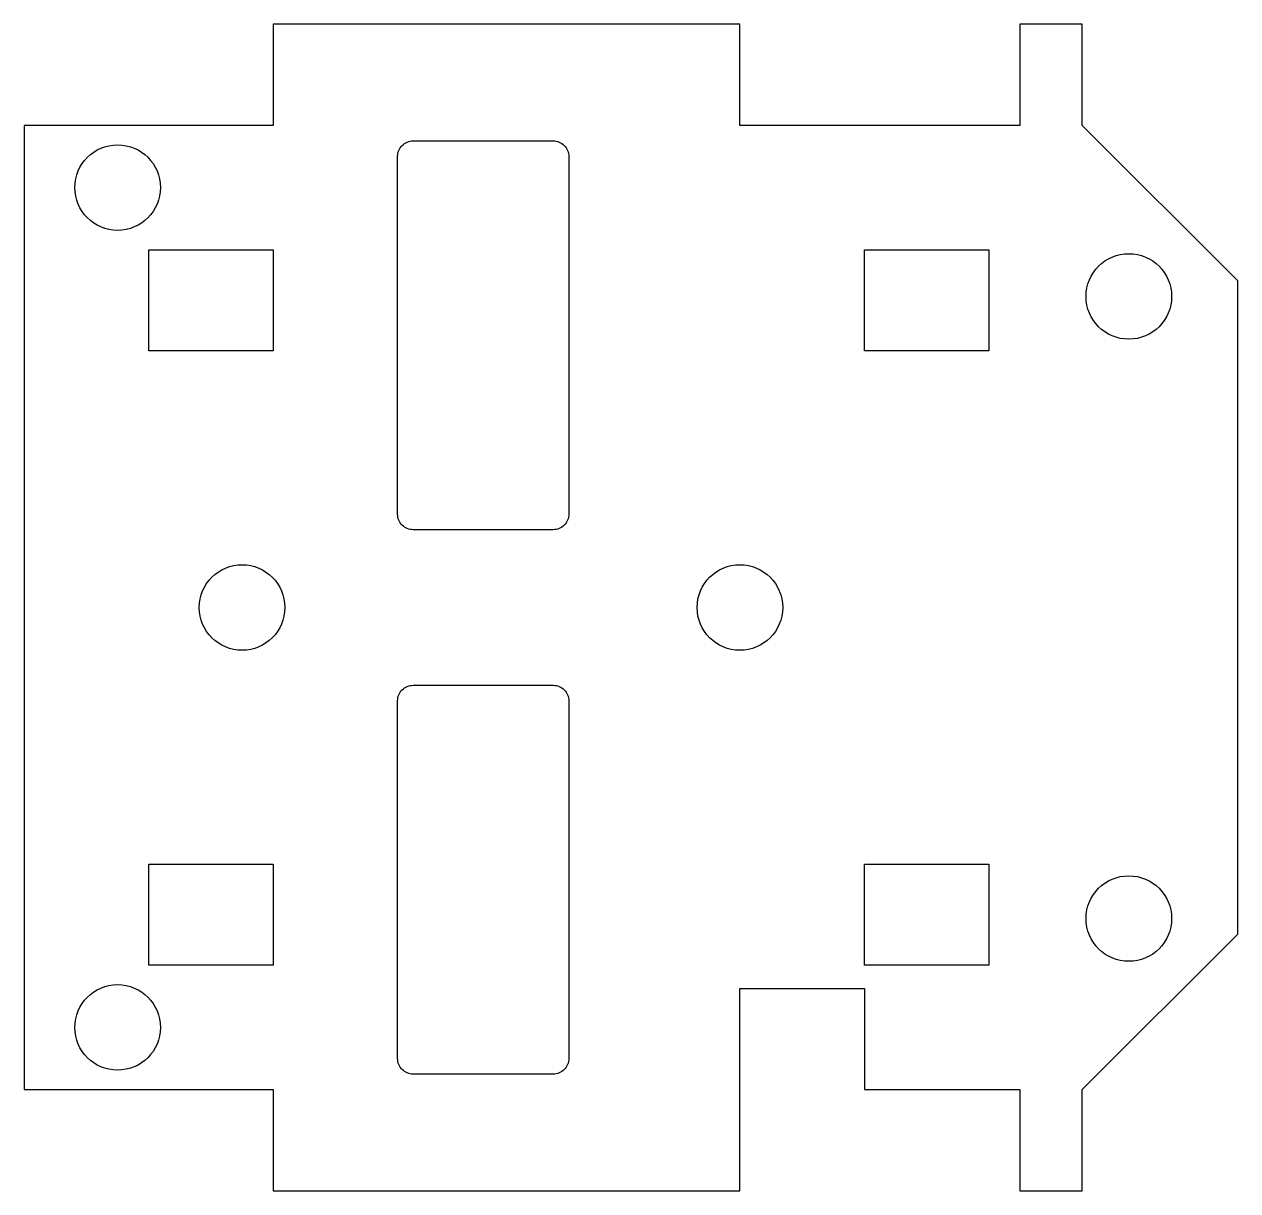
# Model space of a CAD drawing. Header units: millimetres. Extents: x 0 to 78, y 0 to 75.
import ezdxf

# ---------------------------------------------------------------- set-up
doc = ezdxf.new("R2010")
doc.units = ezdxf.units.MM

msp = doc.modelspace()

# ---------------------------------------------------------------- linework, layer by layer
for points in [[(54, 13), (54, 6.5), (64, 6.5), (64, 0), (68, 0), (68, 6.5), (78, 16.5), (78, 58.5), (68, 68.5), (68, 75), (64, 75), (64, 68.5), (46, 68.5), (46, 75), (16, 75), (16, 68.5), (0, 68.5), (0, 6.5), (16, 6.5), (16, 0), (46, 0), (46, 13)], [(16, 60.5), (16, 54), (8, 54), (8, 60.5)], [(62, 60.5), (62, 54), (54, 54), (54, 60.5)], [(16, 21), (16, 14.5), (8, 14.5), (8, 21)], [(62, 21), (62, 14.5), (54, 14.5), (54, 21)]]:
    msp.add_lwpolyline(points, close=True)
for points in [[(34, 67.5, -0.414214), (35, 66.5), (35, 43.5, -0.414214), (34, 42.5), (25, 42.5, -0.414214), (24, 43.5), (24, 66.5, -0.414214), (25, 67.5)], [(24, 31.5, -0.414214), (25, 32.5), (34, 32.5, -0.414214), (35, 31.5), (35, 8.5, -0.414214), (34, 7.5), (25, 7.5, -0.414214), (24, 8.5)]]:
    msp.add_lwpolyline(points, format="xyb", close=True)
for centre in [(6, 64.5), (71, 57.5), (14, 37.5), (46, 37.5), (71, 17.5), (6, 10.5)]:
    msp.add_circle(centre, 2.75)

doc.saveas('drawing.dxf')
